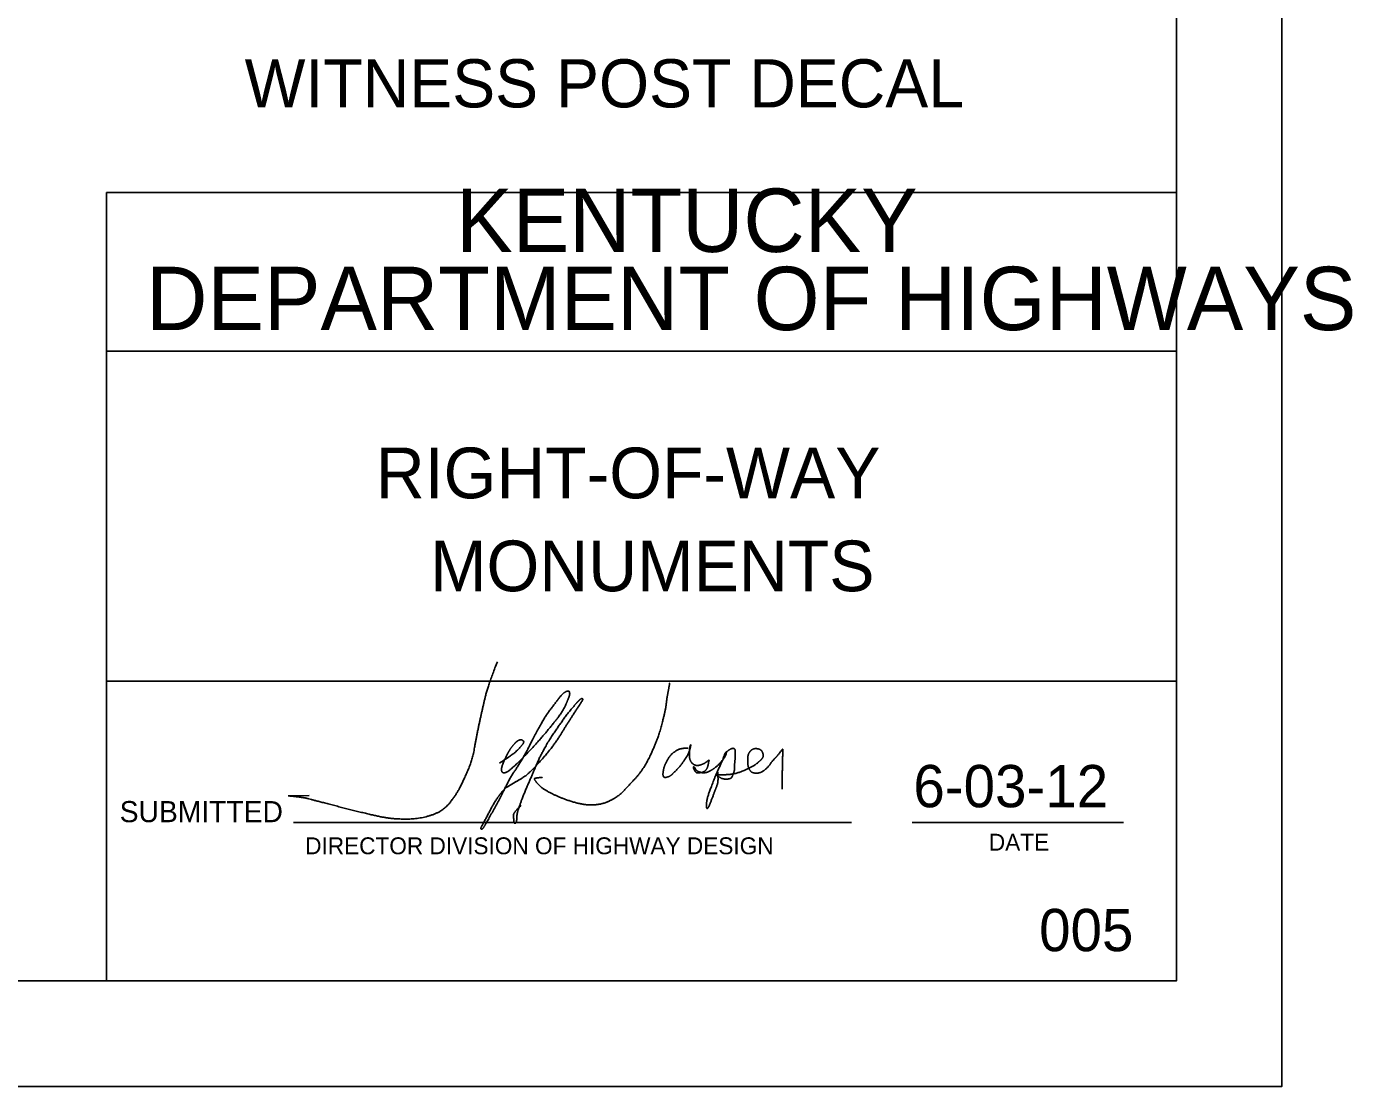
# Model space of a CAD drawing. Extents: x 999 to 1037.6, y 999.3 to 1022.
# Drawn here: x 1030.06 to 1036.33, y 1000 to 1005.02 of the extents above; entities that cross this region are included whole.
import ezdxf

# ---------------------------------------------------------------- set-up
doc = ezdxf.new("R2010")
doc.units = 0
for name, color, linetype in [('Default', 7, 'Continuous'), ('Level 1', 7, 'Continuous'), ('Level 10', 7, 'Continuous'), ('SB_PL_CUTLINE_PR', 7, 'Continuous'), ('SB_PL_SBL4_PR', 7, 'Continuous')]:
    doc.layers.add(name, color=color, linetype=linetype)

msp = doc.modelspace()

# ---------------------------------------------------------------- linework, layer by layer
at = {"layer": 'Level 1'}
for p, q in [((1030.4369, 1000.5), (1030.4369, 1004.2304)), ((1030.4369, 1004.2304), (1035.5, 1004.2304)), ((1030.4369, 1003.4804), (1035.4998, 1003.4804)), ((1030.4369, 1001.9179), (1035.4997, 1001.9179)), ((1031.2953, 1001.3754), (1031.3958, 1001.3772)), ((1031.3218, 1001.2501), (1033.9629, 1001.2501)), ((1035.25, 1001.25), (1034.25, 1001.25))]:
    msp.add_line(p, q, dxfattribs=at)
for points in [[(1032.2861, 1002.0101), (1032.2415, 1001.8965), (1032.2136, 1001.7793), (1032.1857, 1001.649), (1032.1689, 1001.5485), (1032.1271, 1001.4498), (1032.088, 1001.3754), (1032.0266, 1001.3009), (1031.9149, 1001.2655), (1031.8005, 1001.2655), (1031.7196, 1001.2786), (1031.5689, 1001.3158), (1031.4181, 1001.3549), (1031.3623, 1001.3698), (1031.2953, 1001.3754)], [(1032.2964, 1001.5304), (1032.3645, 1001.5738), (1032.397, 1001.6083), (1032.4148, 1001.631), (1032.4014, 1001.6418), (1032.3911, 1001.6409), (1032.3748, 1001.631), (1032.3512, 1001.6044), (1032.3319, 1001.5708), (1032.3127, 1001.5294), (1032.3038, 1001.5017), (1032.3083, 1001.485), (1032.3245, 1001.484), (1032.3467, 1001.4978), (1032.4118, 1001.559), (1032.4902, 1001.6448), (1032.5523, 1001.7188), (1032.5996, 1001.7819), (1032.6203, 1001.8313), (1032.6292, 1001.854), (1032.6277, 1001.8658), (1032.6248, 1001.8727), (1032.607, 1001.8688), (1032.5833, 1001.8461), (1032.5508, 1001.8017), (1032.5153, 1001.7553), (1032.4887, 1001.7079), (1032.4576, 1001.6527), (1032.4281, 1001.5915), (1032.3867, 1001.5195), (1032.3497, 1001.4672), (1032.3068, 1001.3804), (1032.2728, 1001.3173), (1032.2373, 1001.2531), (1032.2166, 1001.2176), (1032.2062, 1001.2186), (1032.2122, 1001.2324), (1032.2417, 1001.2867), (1032.2698, 1001.3419), (1032.3053, 1001.3922), (1032.326, 1001.4139), (1032.3645, 1001.4376), (1032.4103, 1001.4623), (1032.4429, 1001.4899), (1032.505, 1001.556), (1032.5626, 1001.628), (1032.5996, 1001.6882), (1032.6469, 1001.7632), (1032.6854, 1001.8214), (1032.6928, 1001.8352), (1032.681, 1001.8362), (1032.6588, 1001.8125), (1032.6159, 1001.7622), (1032.5804, 1001.7109), (1032.5405, 1001.6547), (1032.5035, 1001.5905), (1032.4828, 1001.5501), (1032.4591, 1001.4939), (1032.4266, 1001.4189), (1032.4029, 1001.3617), (1032.3793, 1001.2946), (1032.3778, 1001.2571), (1032.3733, 1001.2452), (1032.3645, 1001.2462), (1032.3645, 1001.26), (1032.3615, 1001.2817), (1032.366, 1001.2995), (1032.3985, 1001.3301)], [(1032.5003, 1001.4633), (1032.4693, 1001.4603), (1032.4604, 1001.4574), (1032.4633, 1001.4504), (1032.4811, 1001.4268), (1032.5107, 1001.4041), (1032.5565, 1001.3794), (1032.6068, 1001.3587), (1032.6659, 1001.3399), (1032.7207, 1001.3311), (1032.7813, 1001.336), (1032.836, 1001.3597), (1032.8774, 1001.3903), (1032.904, 1001.4208), (1032.9602, 1001.48), (1033.0002, 1001.5442), (1033.0283, 1001.6073), (1033.0505, 1001.6616), (1033.0697, 1001.7326), (1033.083, 1001.7879), (1033.0889, 1001.8402), (1033.0963, 1001.8767), (1033.1022, 1001.9112)], [(1033.1891, 1001.6014), (1033.1581, 1001.6014), (1033.1285, 1001.5876), (1033.1034, 1001.5659), (1033.0856, 1001.5353), (1033.0753, 1001.5126), (1033.0708, 1001.4899), (1033.0694, 1001.4702), (1033.0782, 1001.4603), (1033.1049, 1001.4692), (1033.127, 1001.4899), (1033.1551, 1001.5205), (1033.1758, 1001.5511), (1033.1936, 1001.5797), (1033.2025, 1001.6162), (1033.201, 1001.6182), (1033.1965, 1001.6063), (1033.1951, 1001.5757), (1033.1965, 1001.5461), (1033.2099, 1001.5264), (1033.2276, 1001.5185), (1033.2394, 1001.5195), (1033.2631, 1001.5264), (1033.2897, 1001.5471), (1033.2868, 1001.5392), (1033.2823, 1001.5106), (1033.2675, 1001.4889), (1033.235, 1001.483), (1033.2246, 1001.4869), (1033.2158, 1001.5027), (1033.2128, 1001.5136), (1033.2202, 1001.5106), (1033.2246, 1001.4998), (1033.235, 1001.4909), (1033.2631, 1001.482), (1033.2941, 1001.4929), (1033.3267, 1001.5156), (1033.3563, 1001.5481), (1033.371, 1001.5787), (1033.371, 1001.5856), (1033.3637, 1001.5787), (1033.3548, 1001.5481), (1033.3208, 1001.4781), (1033.303, 1001.4278), (1033.2838, 1001.3794), (1033.2749, 1001.3399), (1033.2764, 1001.3173), (1033.2794, 1001.3143), (1033.2853, 1001.3202), (1033.2956, 1001.3459), (1033.3089, 1001.3804), (1033.3252, 1001.4228), (1033.3326, 1001.4495), (1033.3282, 1001.4929)], [(1033.3696, 1001.5827), (1033.3829, 1001.5935), (1033.4021, 1001.6024), (1033.4125, 1001.5955), (1033.4125, 1001.5688), (1033.411, 1001.5422), (1033.408, 1001.5195), (1033.4095, 1001.4978), (1033.4006, 1001.4741), (1033.3947, 1001.4603), (1033.3829, 1001.4554), (1033.3666, 1001.4544), (1033.3503, 1001.4564), (1033.3341, 1001.4662), (1033.3178, 1001.4761), (1033.3415, 1001.4751), (1033.3858, 1001.4761), (1033.4258, 1001.484), (1033.4583, 1001.4978), (1033.5012, 1001.5185), (1033.5278, 1001.5392), (1033.5456, 1001.559), (1033.5441, 1001.5757), (1033.5352, 1001.5935), (1033.5115, 1001.6004), (1033.4923, 1001.5965), (1033.4775, 1001.5807), (1033.4716, 1001.5639), (1033.4716, 1001.5412), (1033.4716, 1001.5205), (1033.4775, 1001.5008), (1033.4923, 1001.484), (1033.5234, 1001.482), (1033.5485, 1001.4939), (1033.5707, 1001.5156), (1033.5884, 1001.5412), (1033.6151, 1001.5688), (1033.6343, 1001.5955), (1033.6387, 1001.5965), (1033.6372, 1001.5797), (1033.6358, 1001.5353), (1033.6358, 1001.5037), (1033.6328, 1001.4564), (1033.6343, 1001.407)]]:
    msp.add_open_spline(points, degree=2, dxfattribs=at)
at = {"layer": 'SB_PL_CUTLINE_PR'}
msp.add_lwpolyline([(1000, 1022), (1036, 1022), (1036, 1000), (1000, 1000)], close=True, dxfattribs=at)
at = {"layer": 'SB_PL_SBL4_PR'}
msp.add_lwpolyline([(1007, 1000.5), (1035.5, 1000.5), (1035.5, 1021.5), (1007, 1021.5)], close=True, dxfattribs=at)

# ---------------------------------------------------------------- texts
at = {"layer": 'Default'}
msp.add_text('005', height=0.2, dxfattribs=at).set_placement((1034.8505, 1000.6404))
at = {"layer": 'Level 1'}
for s, height, p in [('WITNESS POST DECAL', 0.228, (1031.0901, 1004.6338)), ('KENTUCKY', 0.3, (1032.0911, 1003.9497)), ('DEPARTMENT OF HIGHWAYS', 0.3, (1030.6241, 1003.5797)), ('RIGHT-OF-WAY', 0.24, (1031.7106, 1002.7838)), ('MONUMENTS', 0.24, (1031.9676, 1002.3438)), ('SUBMITTED', 0.1, (1030.4986, 1001.2508)), ('DIRECTOR DIVISION OF HIGHWAY DESIGN', 0.08, (1031.3766, 1001.0991)), ('DATE', 0.08, (1034.6126, 1001.1161))]:
    msp.add_text(s, height=height, dxfattribs=at).set_placement(p)
at = {"layer": 'Level 10'}
msp.add_text('6-03-12', height=0.2, dxfattribs=at).set_placement((1034.2553, 1001.3216))

doc.saveas('drawing.dxf')
